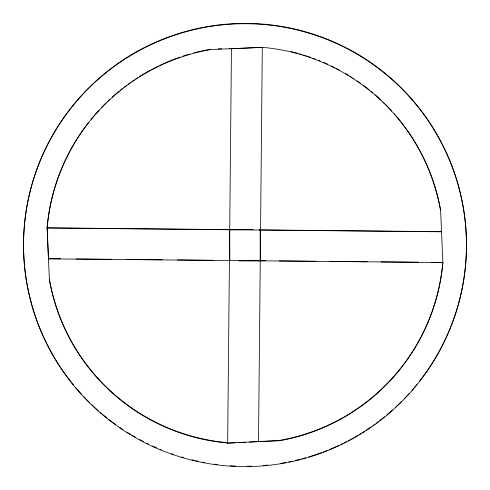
<?xml version="1.0" encoding="UTF-8"?>
<svg xmlns="http://www.w3.org/2000/svg" width="490" height="490" viewBox="0 0 490 490"><rect width="100%" height="100%" fill="white"/><g stroke="black" fill="none" stroke-linecap="round" stroke-linejoin="round"><path stroke-width="0.73" d="M442.88 262.15A198.628 198.609 3.6 0 1 279.49 440.412L227.654 443.174L231.464 48.675M258.506 441.833L262.315 47.328L210.51 49.588A198.628 198.609 3.6 0 0 47.12 227.85L49.374 279.649A198.628 198.609 3.6 0 0 227.666 443.027L235.188 442.703M431.402 262.395L442.862 262.505L48.455 258.849L47.138 227.495A198.628 198.609 3.6 0 1 58.365 176.878M48.455 258.849L48.486 258.346M229.835 260.999L229.718 229.614L47.12 227.85M227.654 443.174L227.685 442.672A198.628 198.609 3.6 0 1 49.398 279.294M260.251 260.888L260.135 229.504M441.539 231.298L441.508 231.788L47.107 228.003M218.013 48.902L221.756 48.743M229.24 48.412L231.482 48.314L231.452 48.792L262.315 47.328A198.628 198.609 3.6 0 1 440.602 210.706M238.201 442.568L245.723 442.243M249.484 442.078L257.011 441.747M258.518 441.686L279.465 440.767A198.628 198.609 3.6 0 0 442.862 262.505M229.712 229.761L253.287 229.565M238.961 260.925L265.605 260.796M259.051 229.896L441.515 231.654M48.461 258.702L60.68 258.818M75.95 258.965L111.836 259.314M126.347 259.449L162.233 259.798M177.503 259.945L213.389 260.288M279.361 260.925L316.032 261.28M329.782 261.415L367.224 261.776M380.975 261.905L418.411 262.266M442.85 262.634L440.626 210.351A198.628 198.609 3.6 0 0 407.404 130.463M58.629 176.167A198.628 198.609 3.6 0 1 88.653 122.341M91.042 119.352A198.628 198.609 3.6 0 1 99.096 110.066M101.203 107.825A198.628 198.609 3.6 0 1 106.054 102.906M107.157 101.834A198.628 198.609 3.6 0 1 109.931 99.207M112.186 97.149A198.628 198.609 3.6 0 1 119.095 91.22M120.271 90.264A198.628 198.609 3.6 0 1 122.653 88.372M123.86 87.434A198.628 198.609 3.6 0 1 126.91 85.131M128.141 84.231A198.628 198.609 3.6 0 1 130.64 82.442M131.896 81.567A198.628 198.609 3.6 0 1 134.438 79.833M135.718 78.982A198.628 198.609 3.6 0 1 137.653 77.726M139.601 76.489A198.628 198.609 3.6 0 1 150.203 70.297M151.551 69.574A198.628 198.609 3.6 0 1 158.344 66.119M159.709 65.464A198.628 198.609 3.6 0 1 161.081 64.815M161.767 64.496A198.628 198.609 3.6 0 1 180.185 57.091M183.101 56.111A198.628 198.609 3.6 0 1 189.71 54.065M194.15 52.834A198.628 198.609 3.6 0 1 210.535 49.233M291.011 51.615A198.628 198.609 3.6 0 1 297.712 53.33M299.188 53.747A198.628 198.609 3.6 0 1 302.128 54.604M303.592 55.052A198.628 198.609 3.6 0 1 306.501 55.97M307.947 56.448A198.628 198.609 3.6 0 1 310.819 57.434M312.957 58.2A198.628 198.609 3.6 0 1 315.088 58.99M318.629 60.362A198.628 198.609 3.6 0 1 320.043 60.932M323.565 62.408A198.628 198.609 3.6 0 1 327.767 64.276M331.24 65.905A198.628 198.609 3.6 0 1 334.688 67.608M336.054 68.306A198.628 198.609 3.6 0 1 339.46 70.107M345.481 73.494A198.628 198.609 3.6 0 1 348.77 75.466M350.068 76.269A198.628 198.609 3.6 0 1 351.361 77.083M352.647 77.904A198.628 198.609 3.6 0 1 353.927 78.737M357.081 80.85A198.628 198.609 3.6 0 1 358.331 81.708M358.95 82.142A198.628 198.609 3.6 0 1 360.805 83.453M363.262 85.248A198.628 198.609 3.6 0 1 369.307 89.909M371.089 91.354A198.628 198.609 3.6 0 1 372.859 92.824M375.193 94.821A198.628 198.609 3.6 0 1 380.901 99.972M383.131 102.092A198.628 198.609 3.6 0 1 384.779 103.709M385.863 104.793A198.628 198.609 3.6 0 1 391.675 110.887M394.217 113.723A198.628 198.609 3.6 0 1 395.216 114.868M396.202 116.014A198.628 198.609 3.6 0 1 403.803 125.507M404.716 126.732A198.628 198.609 3.6 0 1 406.516 129.213M42.734 334.988A221.474 221.449 3.6 0 1 267.675 24.537A221.474 221.449 3.6 0 1 424.695 374.287M424.248 374.899A221.474 221.449 3.6 0 1 419.697 380.951M416.849 384.527A221.474 221.449 3.6 0 1 411.918 390.377M409.377 393.243A221.474 221.449 3.6 0 1 404.134 398.848M401.445 401.579A221.474 221.449 3.6 0 1 395.375 407.411M392.551 409.977A221.474 221.449 3.6 0 1 386.806 414.932M384.472 416.849A221.474 221.449 3.6 0 1 379.713 420.598M378.507 421.523A221.474 221.449 3.6 0 1 376.063 423.342M374.832 424.236A221.474 221.449 3.6 0 1 372.964 425.571M371.089 426.888A221.474 221.449 3.6 0 1 365.999 430.306M364.713 431.139A221.474 221.449 3.6 0 1 362.116 432.78M360.812 433.589A221.474 221.449 3.6 0 1 358.845 434.777M357.529 435.561A221.474 221.449 3.6 0 1 354.876 437.105M353.541 437.858A221.474 221.449 3.6 0 1 351.532 438.973M350.191 439.702A221.474 221.449 3.6 0 1 348.17 440.78M346.816 441.49A221.474 221.449 3.6 0 1 344.096 442.868M342.737 443.548A221.474 221.449 3.6 0 1 340.685 444.54M338.627 445.514A221.474 221.449 3.6 0 1 336.569 446.457M335.883 446.77A221.474 221.449 3.6 0 1 329.629 449.471M326.805 450.61A221.474 221.449 3.6 0 1 323.253 451.988M321.82 452.527A221.474 221.449 3.6 0 1 308.743 456.901M305.797 457.764A221.474 221.449 3.6 0 1 302.103 458.787M300.621 459.173A221.474 221.449 3.6 0 1 295.415 460.459M292.438 461.133A221.474 221.449 3.6 0 1 288.708 461.917M285.725 462.493A221.474 221.449 3.6 0 1 280.513 463.405M267.718 465.102A221.474 221.449 3.6 0 1 263.154 465.524M251.676 466.168A221.474 221.449 3.6 0 1 247.07 466.26M235.592 466.07A221.474 221.449 3.6 0 1 230.269 465.776M217.462 464.551A221.474 221.449 3.6 0 1 214.449 464.146M204.655 462.56A221.474 221.449 3.6 0 1 202.401 462.131M198.64 461.36A221.474 221.449 3.6 0 1 195.645 460.698M194.15 460.349A221.474 221.449 3.6 0 1 191.915 459.81M183.768 457.636A221.474 221.449 3.6 0 1 181.57 456.986M173.576 454.432A221.474 221.449 3.6 0 1 171.427 453.685M161.522 449.93A221.474 221.449 3.6 0 1 160.12 449.355M156.616 447.866A221.474 221.449 3.6 0 1 152.439 445.992M148.286 444.032A221.474 221.449 3.6 0 1 146.914 443.358M143.49 441.631A221.474 221.449 3.6 0 1 139.423 439.481M135.399 437.245A221.474 221.449 3.6 0 1 132.086 435.316M130.769 434.532A221.474 221.449 3.6 0 1 126.867 432.125M123.021 429.644A221.474 221.449 3.6 0 1 119.866 427.525M115.536 424.481A221.474 221.449 3.6 0 1 108.866 419.483M107.071 418.068A221.474 221.449 3.6 0 1 100.021 412.213M98.288 410.7A221.474 221.449 3.6 0 1 91.52 404.458M89.872 402.854A221.474 221.449 3.6 0 1 83.447 396.288M81.377 394.04A221.474 221.449 3.6 0 1 75.858 387.762M73.445 384.852A221.474 221.449 3.6 0 1 43.04 335.681M115.511 424.836A221.474 221.449 3.6 0 0 465.335 267.466A221.474 221.449 3.6 0 0 154.117 43.23A221.474 221.449 3.6 0 0 115.511 424.836"/></g></svg>
